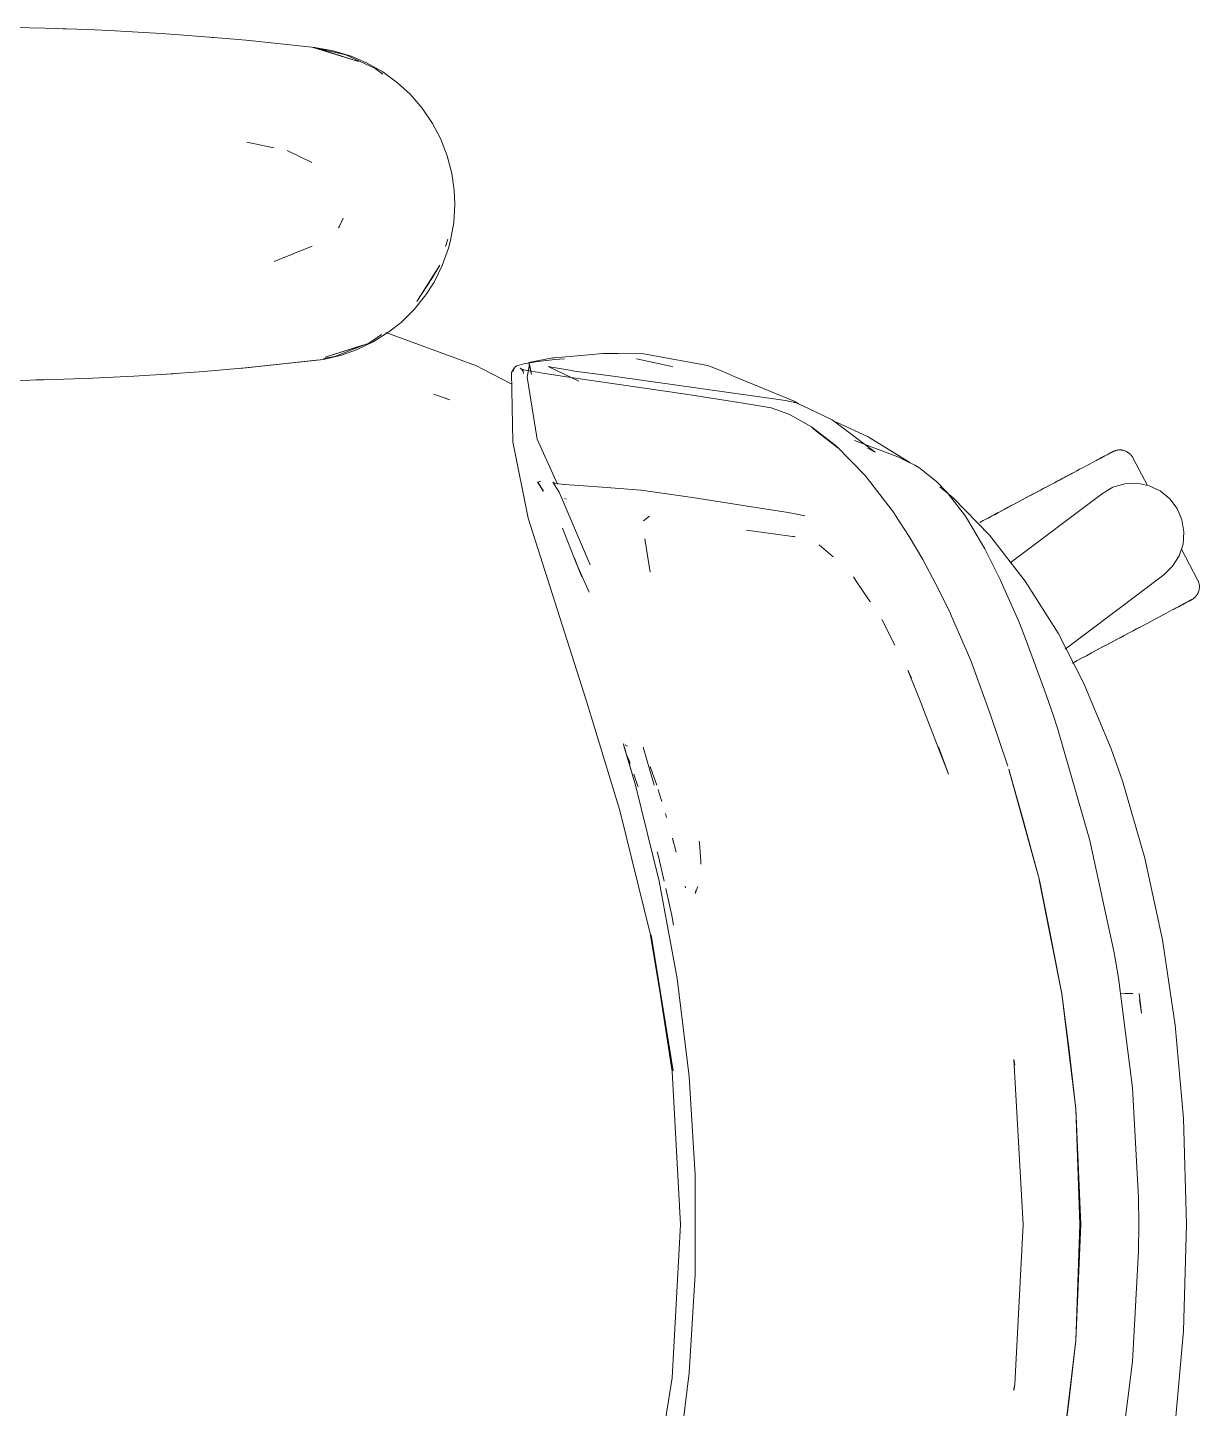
# Model space of a CAD drawing. Header units: millimetres. Extents: x 79795 to 317870, y -36033 to 97293.
# Drawn here: x 184330 to 184651.4, y 10047.7 to 10426.5 of the extents above; entities that cross this region are included whole.
import ezdxf

# ---------------------------------------------------------------- set-up
doc = ezdxf.new("R2010")
doc.units = ezdxf.units.MM
doc.header["$MEASUREMENT"] = 0
doc.layers.add('G-IMPT', color=8, linetype='CONTINUOUS', lineweight=9)
doc.layers.add('I-FURN', color=8, linetype='CONTINUOUS', lineweight=9)

msp = doc.modelspace()

# ---------------------------------------------------------------- linework, layer by layer
at = {"layer": 'G-IMPT'}
for p, q in [((184326.26, 10426.49), (184334.67, 10426.32)), ((184346.43, 10425.93), (184334.67, 10426.32)), ((184339.61, 10426.18), (184338.12, 10426.2)), ((184341.55, 10426.07), (184339.61, 10426.18)), ((184346.43, 10425.93), (184352.46, 10425.68)), ((184366.6, 10424.87), (184352.46, 10425.68)), ((184371.68, 10424.54), (184366.6, 10424.87)), ((184371.68, 10424.54), (184386.74, 10423.29)), ((184379.87, 10423.89), (184381.54, 10423.72)), ((184386.74, 10423.29), (184390.87, 10422.95)), ((184390.87, 10422.95), (184408.8, 10421.04)), ((184408.28, 10421.04), (184420.75, 10417.21)), ((184408.28, 10421.04), (184411.6, 10420.12)), ((184408.8, 10421.04), (184413.84, 10420.15)), ((184417.25, 10419), (184408.85, 10420.91)), ((184420.75, 10417.21), (184411.6, 10420.12)), ((184418.7, 10418.68), (184413.84, 10420.15)), ((184417.25, 10419), (184425.32, 10415.26)), ((184422.94, 10416.87), (184418.7, 10418.68)), ((184422.94, 10416.87), (184427.38, 10414.36)), ((184427.43, 10413.67), (184425.32, 10415.26)), ((184431.47, 10411.36), (184427.38, 10414.36)), ((184431.47, 10411.36), (184434.9, 10408.2)), ((184438.23, 10404.36), (184434.9, 10408.2)), ((184441.06, 10400.19), (184438.23, 10404.36)), ((184441.06, 10400.19), (184443.25, 10396.03)), ((184390.08, 10395.07), (184397.52, 10393.5)), ((184443.25, 10396.03), (184445.08, 10391.32)), ((184407.91, 10389.47), (184401.13, 10392.74)), ((184446.34, 10386.45), (184445.08, 10391.32)), ((184446.34, 10386.45), (184446.99, 10381.94)), ((184447.16, 10378.09), (184446.99, 10381.94)), ((184447.16, 10378.09), (184446.87, 10373.05)), ((184415.53, 10372.04), (184415.24, 10371.59)), ((184416.55, 10374.26), (184415.53, 10372.04)), ((184446.87, 10373.05), (184445.99, 10368.1)), ((184444.62, 10366.41), (184445.24, 10368.44)), ((184445.99, 10368.1), (184445.42, 10365.97)), ((184397.58, 10362.37), (184408.01, 10366.52)), ((184443.71, 10361.2), (184445.42, 10365.97)), ((184443.06, 10361.3), (184436.74, 10351.35)), ((184443.06, 10361.3), (184440.9, 10357.62)), ((184443.71, 10361.2), (184441.47, 10356.69)), ((184440.9, 10357.62), (184436.74, 10351.35)), ((184441.47, 10356.69), (184439.2, 10353.14)), ((184436.01, 10349.17), (184439.2, 10353.14)), ((184436.01, 10349.17), (184432.41, 10345.62)), ((184432.41, 10345.62), (184429.1, 10343)), ((184424.78, 10340.27), (184420.2, 10338.08)), ((184423.45, 10339.87), (184427.03, 10342.3)), ((184424.78, 10340.27), (184429.1, 10343)), ((184428.21, 10342.88), (184447.15, 10335.93)), ((184411.1, 10335.47), (184416.06, 10336.63)), ((184423.45, 10339.87), (184411.6, 10336.06)), ((184420.75, 10338.97), (184411.6, 10336.06)), ((184414.23, 10336.27), (184422.41, 10339.47)), ((184420.2, 10338.08), (184416.06, 10336.63)), ((184423.45, 10339.87), (184420.75, 10338.97)), ((184474.51, 10335.91), (184483.83, 10336.72)), ((184483.83, 10336.72), (184487.79, 10337.06)), ((184491.96, 10337.06), (184487.79, 10337.06)), ((184498.92, 10337.03), (184491.96, 10337.06)), ((184498.92, 10337.03), (184516.62, 10333.8)), ((184389.66, 10333.12), (184378.27, 10332.14)), ((184411.1, 10335.47), (184388.15, 10333.02)), ((184388.15, 10333.02), (184408.28, 10335.14)), ((184411.1, 10335.47), (184389.66, 10333.12)), ((184411.1, 10335.47), (184408.28, 10335.14)), ((184411.18, 10335.69), (184414.23, 10336.27)), ((184447.15, 10335.93), (184453.12, 10333.74)), ((184454.88, 10332.82), (184453.12, 10333.74)), ((184462.78, 10328.68), (184454.88, 10332.82)), ((184462.71, 10331.86), (184463.32, 10332.9)), ((184463.19, 10332.28), (184463.32, 10332.9)), ((184463.19, 10332.28), (184463.3, 10332.83)), ((184463.32, 10332.9), (184463.3, 10332.83)), ((184463.7, 10333.4), (184463.32, 10332.9)), ((184464.23, 10333.72), (184463.7, 10333.4)), ((184464.23, 10333.72), (184466.1, 10334.27)), ((184465.59, 10332.68), (184465.08, 10333.07)), ((184466.18, 10332.51), (184465.08, 10333.07)), ((184469.37, 10334.8), (184466.1, 10334.27)), ((184467.7, 10334.21), (184467.01, 10330.63)), ((184469.79, 10335.06), (184467.46, 10334.62)), ((184468.19, 10331.34), (184467.46, 10334.62)), ((184468.19, 10331.34), (184467.7, 10334.21)), ((184469.37, 10334.8), (184469.99, 10334.88)), ((184474.04, 10335.87), (184469.79, 10335.06)), ((184469.99, 10334.88), (184474.68, 10335.4)), ((184472.8, 10333.48), (184481.2, 10329.49)), ((184472.8, 10333.48), (184473.66, 10333.34)), ((184478.69, 10332.5), (184473.66, 10333.34)), ((184474.51, 10335.91), (184474.04, 10335.87)), ((184474.68, 10335.4), (184477.27, 10335.61)), ((184497.06, 10335.62), (184506.37, 10333.58)), ((184506.37, 10333.58), (184506.94, 10333.43)), ((184516.62, 10333.8), (184520.48, 10332.2)), ((184327.62, 10329.72), (184339.92, 10330.01)), ((184334.39, 10329.85), (184332.32, 10329.85)), ((184336.05, 10329.93), (184334.39, 10329.85)), ((184347.8, 10330.31), (184339.92, 10330.01)), ((184347.8, 10330.31), (184359.11, 10330.85)), ((184367.98, 10331.41), (184359.11, 10330.85)), ((184367.98, 10331.41), (184378.27, 10332.14)), ((184370.02, 10331.54), (184368.12, 10331.45)), ((184370.02, 10331.54), (184371.44, 10331.68)), ((184463.1, 10312.88), (184462.71, 10331.86)), ((184466.18, 10332.51), (184465.56, 10332.68)), ((184465.56, 10332.68), (184471.83, 10331.57)), ((184465.59, 10332.68), (184465.91, 10332.13)), ((184465.99, 10331.64), (184465.91, 10332.13)), ((184469.73, 10313.58), (184467.01, 10330.63)), ((184471.83, 10331.57), (184479.68, 10330.46)), ((184478.69, 10332.5), (184479.98, 10332.29)), ((184479.68, 10330.46), (184510.56, 10325.91)), ((184490.65, 10330.85), (184479.98, 10332.29)), ((184490.65, 10330.85), (184537.86, 10324.17)), ((184523.85, 10330.81), (184520.48, 10332.2)), ((184540.3, 10324.01), (184523.85, 10330.81)), ((184445.84, 10324.34), (184441.38, 10325.97)), ((184441.38, 10325.97), (184445.26, 10324.6)), ((184510.56, 10325.91), (184526.32, 10323.51)), ((184445.84, 10324.34), (184445.26, 10324.6)), ((184533.99, 10322.21), (184526.32, 10323.51)), ((184533.99, 10322.21), (184538.78, 10320.46)), ((184537.86, 10324.17), (184540.85, 10323.53)), ((184541.47, 10323.24), (184540.3, 10324.01)), ((184544.22, 10321.96), (184540.85, 10323.53)), ((184544.22, 10321.96), (184550.74, 10318.92)), ((184539.21, 10320.24), (184538.78, 10320.46)), ((184545.04, 10316.96), (184539.21, 10320.24)), ((184562.45, 10309.98), (184550.74, 10318.92)), ((184551.93, 10318.25), (184560.56, 10314.27)), ((184545.04, 10316.96), (184552.01, 10311.54)), ((184552.22, 10311.23), (184545.27, 10316.63)), ((184545.27, 10316.63), (184548.64, 10314.04)), ((184552.22, 10311.23), (184548.64, 10314.04)), ((184560.56, 10314.27), (184572, 10307.15)), ((184463.1, 10312.88), (184467.29, 10291.93)), ((184469.73, 10313.58), (184475.34, 10301.23)), ((184559.74, 10303.64), (184552.01, 10311.54)), ((184556.79, 10313.21), (184568.7, 10308.7)), ((184562.45, 10309.98), (184560.41, 10311.14)), ((184570.92, 10307.63), (184568.7, 10308.7)), ((184573.36, 10306.46), (184570.92, 10307.63)), ((184574.5, 10305.84), (184573.36, 10306.46)), ((184559.74, 10303.64), (184567.76, 10293.2)), ((184574.5, 10305.84), (184579.36, 10301.98)), ((184469.87, 10301.75), (184469.93, 10301.77)), ((184469.87, 10301.75), (184471.46, 10299.29)), ((184470.81, 10302.05), (184469.93, 10301.77)), ((184471.46, 10299.29), (184469.93, 10301.77)), ((184469.93, 10301.77), (184471.42, 10299.3)), ((184474.8, 10301.46), (184474.08, 10301.75)), ((184474.08, 10301.75), (184475.84, 10299.08)), ((184474.8, 10301.46), (184474.81, 10301.46)), ((184477.19, 10301.16), (184474.81, 10301.46)), ((184475.84, 10299.08), (184484.27, 10279.1)), ((184477.19, 10301.16), (184477.27, 10301.15)), ((184481.15, 10300.86), (184477.27, 10301.15)), ((184489.01, 10300.3), (184481.15, 10300.86)), ((184489.99, 10300.23), (184489.01, 10300.3)), ((184498.23, 10299.61), (184489.99, 10300.23)), ((184498.23, 10299.61), (184498.31, 10299.6)), ((184512.38, 10297.57), (184498.31, 10299.6)), ((184579.36, 10301.98), (184582.26, 10298.96)), ((184583.93, 10297.54), (184580.25, 10300.54)), ((184582.26, 10298.96), (184586.97, 10292.83)), ((184477.29, 10297.36), (184477.72, 10297.09)), ((184512.38, 10297.57), (184525.74, 10295.45)), ((184525.74, 10295.45), (184526.25, 10295.37)), ((184526.86, 10295.28), (184526.25, 10295.37)), ((184526.86, 10295.28), (184538.58, 10293.47)), ((184583.93, 10297.54), (184593.88, 10287.24)), ((184483.28, 10241.68), (184467.29, 10291.93)), ((184498.97, 10291.22), (184500.61, 10292.5)), ((184538.58, 10293.47), (184539.05, 10293.4)), ((184541.03, 10292.98), (184539.05, 10293.4)), ((184543.2, 10292.52), (184541.03, 10292.98)), ((184567.93, 10292.94), (184567.76, 10293.2)), ((184571.81, 10286.85), (184567.93, 10292.94)), ((184586.97, 10292.83), (184587.83, 10291.54)), ((184592.57, 10283.54), (184587.83, 10291.54)), ((184479.97, 10280.74), (184476.72, 10289.21)), ((184527.16, 10288.6), (184540.52, 10286.82)), ((184603.69, 10274.64), (184593.88, 10287.24)), ((184499.33, 10286.27), (184500.73, 10277.11)), ((184499.33, 10286.27), (184499.37, 10285.92)), ((184540.52, 10286.82), (184540.04, 10286.96)), ((184551.01, 10281.32), (184547.11, 10284.65)), ((184571.81, 10286.85), (184575.58, 10280.62)), ((184592.87, 10282.94), (184592.57, 10283.54)), ((184481.99, 10275.84), (184479.97, 10280.95)), ((184479.97, 10280.95), (184482, 10275.83)), ((184479.97, 10280.74), (184481.99, 10275.84)), ((184579.15, 10273.83), (184575.58, 10280.62)), ((184592.87, 10282.94), (184596.87, 10274.93)), ((184481, 10278.36), (184484.04, 10271.65)), ((184557.29, 10274.68), (184556.54, 10275.79)), ((184557.29, 10274.68), (184560.78, 10269.55)), ((184579.15, 10273.83), (184582.54, 10267.1)), ((184597.09, 10274.48), (184596.87, 10274.93)), ((184597.09, 10274.48), (184601.87, 10263.53)), ((184612.66, 10260.35), (184603.69, 10274.64)), ((184560.78, 10269.55), (184561.18, 10268.97)), ((184588.72, 10252.88), (184582.54, 10267.1)), ((184564.31, 10264.08), (184567.86, 10257.11)), ((184601.87, 10263.53), (184603.35, 10259.85)), ((184608.95, 10244.77), (184603.35, 10259.85)), ((184619.76, 10246.57), (184612.66, 10260.35)), ((184575.21, 10240.91), (184571.49, 10250.24)), ((184571.49, 10250.24), (184572.48, 10248)), ((184594.18, 10238), (184588.72, 10252.88)), ((184627.27, 10228.6), (184619.76, 10246.57)), ((184608.95, 10244.77), (184611.29, 10237.95)), ((184492.47, 10211.71), (184483.28, 10241.68)), ((184575.87, 10239.19), (184575.21, 10240.91)), ((184582.59, 10221.74), (184575.87, 10239.19)), ((184594.18, 10238), (184598.9, 10223.93)), ((184612.48, 10234.35), (184611.29, 10237.95)), ((184612.48, 10234.35), (184621.42, 10203.52)), ((184493.43, 10229.88), (184493.56, 10230.12)), ((184496.7, 10218.66), (184493.43, 10229.88)), ((184496.7, 10218.66), (184493.58, 10229.48)), ((184493.63, 10229.19), (184493.58, 10229.48)), ((184496.7, 10218.66), (184493.63, 10229.19)), ((184494.52, 10229.34), (184493.91, 10229.73)), ((184494.52, 10229.34), (184494.31, 10229.49)), ((184501.89, 10218.65), (184498.85, 10229.08)), ((184582.59, 10221.74), (184579.86, 10229.17)), ((184627.27, 10228.6), (184630.35, 10219.86)), ((184494.97, 10225.41), (184494.57, 10226.48)), ((184495.32, 10224.44), (184494.97, 10225.41)), ((184500.77, 10223.84), (184501.53, 10221.68)), ((184602.91, 10209.83), (184599.14, 10222.99)), ((184607.57, 10192.58), (184599.14, 10222.99)), ((184607.57, 10192.58), (184599.18, 10223.08)), ((184496.3, 10221.69), (184496.59, 10220.88)), ((184497.32, 10218.66), (184496.59, 10220.88)), ((184501.78, 10220.96), (184501.53, 10221.68)), ((184501.78, 10220.96), (184502.55, 10218.65)), ((184630.35, 10219.86), (184636.52, 10198.62)), ((184503.24, 10192.34), (184496.7, 10218.66)), ((184497.32, 10218.66), (184497.47, 10218.2)), ((184502.93, 10217.52), (184503.18, 10216.74)), ((184503.18, 10216.74), (184503.97, 10214.24)), ((184492.47, 10211.71), (184500.78, 10178.02)), ((184504.96, 10210.95), (184505.29, 10209.83)), ((184602.91, 10209.83), (184607.57, 10192.58)), ((184506.87, 10204.16), (184507.86, 10200.3)), ((184506.87, 10204.16), (184507.26, 10202.63)), ((184503.01, 10199.08), (184502.67, 10200.36)), ((184514.29, 10202.81), (184514.25, 10203.29)), ((184514.56, 10199.1), (184514.29, 10202.81)), ((184628.09, 10172.73), (184621.42, 10203.52)), ((184504.56, 10192.33), (184503.01, 10199.08)), ((184514.56, 10199.1), (184514.66, 10197.73)), ((184514.67, 10197.03), (184514.66, 10197.73)), ((184636.52, 10198.62), (184641.33, 10176.25)), ((184613.74, 10161.45), (184607.53, 10192.7)), ((184607.53, 10192.7), (184613.74, 10161.53)), ((184607.57, 10192.58), (184610.64, 10177.56)), ((184503.24, 10192.34), (184508.18, 10165.67)), ((184506.72, 10182.93), (184505.02, 10190.35)), ((184510.46, 10190.54), (184510.33, 10190.95)), ((184513.13, 10188.94), (184513.82, 10190.88)), ((184513.13, 10188.94), (184513.35, 10189.98)), ((184507.19, 10180.3), (184506.72, 10182.93)), ((184500.78, 10178.02), (184507.04, 10140.28)), ((184506.78, 10140.11), (184501.04, 10177.65)), ((184507.04, 10140.28), (184501.04, 10177.65)), ((184613.74, 10161.45), (184610.64, 10177.56)), ((184644.83, 10152.84), (184641.33, 10176.25)), ((184629.28, 10165.81), (184628.09, 10172.73)), ((184508.18, 10165.67), (184511.47, 10138.75)), ((184633.09, 10135.64), (184629.28, 10165.81)), ((184617.56, 10129.94), (184613.74, 10161.53)), ((184615.69, 10145.98), (184613.74, 10161.45)), ((184617.53, 10129.9), (184613.74, 10161.45)), ((184629.83, 10161.45), (184631.07, 10161.49)), ((184633.16, 10161.57), (184631.07, 10161.49)), ((184633.16, 10161.57), (184633.05, 10161.57)), ((184634.92, 10161.54), (184635.57, 10156.12)), ((184635.01, 10159.89), (184635.57, 10156.12)), ((184647.09, 10127.26), (184644.83, 10152.84)), ((184600.52, 10143.4), (184600.57, 10143.16)), ((184603.07, 10098.12), (184600.57, 10143.46)), ((184600.57, 10143.46), (184600.8, 10141.85)), ((184615.69, 10145.98), (184617.53, 10129.9)), ((184506.78, 10140.11), (184509.13, 10098.12)), ((184600.8, 10141.85), (184600.57, 10143.16)), ((184513.13, 10111.68), (184511.47, 10138.75)), ((184634.7, 10105.44), (184633.09, 10135.64)), ((184617.53, 10129.9), (184618.2, 10115.01)), ((184617.53, 10129.9), (184618.67, 10098.12)), ((184618.9, 10098.12), (184617.56, 10129.94)), ((184647.94, 10098.12), (184647.09, 10127.26)), ((184618.2, 10115.01), (184618.67, 10098.12)), ((184513.13, 10084.56), (184513.13, 10111.68)), ((184634.7, 10105.44), (184634.8, 10098.12)), ((184506.78, 10056.14), (184509.13, 10098.12)), ((184603.13, 10098.12), (184600.8, 10054.4)), ((184603.07, 10098.12), (184600.8, 10054.4)), ((184617.53, 10066.35), (184618.67, 10098.12)), ((184617.56, 10066.31), (184618.9, 10098.12)), ((184618.2, 10081.24), (184618.67, 10098.12)), ((184634.7, 10090.81), (184634.8, 10098.12)), ((184647.09, 10068.98), (184647.94, 10098.12)), ((184634.7, 10090.81), (184633.09, 10060.61)), ((184513.13, 10084.56), (184511.47, 10057.49)), ((184618.2, 10081.24), (184617.53, 10066.35)), ((184644.83, 10043.41), (184647.09, 10068.98)), ((184617.53, 10066.35), (184613.74, 10034.79)), ((184617.56, 10066.31), (184613.74, 10034.71)), ((184617.53, 10066.35), (184615.69, 10050.27)), ((184633.09, 10060.61), (184629.28, 10030.44)), ((184508.18, 10030.57), (184511.47, 10057.49)), ((184500.78, 10018.22), (184506.78, 10056.14)), ((184600.52, 10052.85), (184600.57, 10053.09)), ((184600.8, 10054.4), (184600.54, 10052.62)), ((184600.8, 10054.4), (184600.57, 10053.09)), ((184613.74, 10034.79), (184615.69, 10050.27))]:
    msp.add_line(p, q, dxfattribs=at)
at = {"layer": 'I-FURN'}
for p, q in [((184627.39, 10310), (184627.21, 10309.9)), ((184627.3, 10309.95), (184627.46, 10310.04)), ((184627.53, 10310.07), (184627.39, 10310)), ((184627.46, 10310.04), (184627.58, 10310.1)), ((184627.63, 10310.13), (184627.53, 10310.07)), ((184627.58, 10310.1), (184627.66, 10310.14)), ((184627.69, 10310.16), (184627.63, 10310.13)), ((184627.66, 10310.14), (184627.7, 10310.17)), ((184627.71, 10310.17), (184627.69, 10310.16)), ((184627.7, 10310.17), (184627.71, 10310.17)), ((184627.71, 10310.17), (184627.85, 10310.24)), ((184627.85, 10310.24), (184628, 10310.31)), ((184628, 10310.31), (184628.15, 10310.37)), ((184628.15, 10310.37), (184628.3, 10310.43)), ((184628.3, 10310.43), (184628.45, 10310.47)), ((184628.45, 10310.47), (184628.61, 10310.52)), ((184628.61, 10310.52), (184628.77, 10310.55)), ((184628.77, 10310.55), (184628.93, 10310.58)), ((184628.93, 10310.58), (184629.08, 10310.61)), ((184629.08, 10310.61), (184629.25, 10310.63)), ((184629.25, 10310.63), (184629.41, 10310.64)), ((184629.41, 10310.64), (184629.57, 10310.64)), ((184629.57, 10310.64), (184629.73, 10310.64)), ((184629.73, 10310.64), (184629.89, 10310.63)), ((184629.89, 10310.63), (184630.05, 10310.62)), ((184630.05, 10310.62), (184630.21, 10310.59)), ((184630.21, 10310.59), (184630.37, 10310.57)), ((184630.37, 10310.57), (184630.53, 10310.53)), ((184630.53, 10310.53), (184630.68, 10310.49)), ((184630.68, 10310.49), (184630.84, 10310.45)), ((184630.84, 10310.45), (184630.99, 10310.39)), ((184630.99, 10310.39), (184631.14, 10310.34)), ((184631.14, 10310.34), (184631.29, 10310.27)), ((184631.29, 10310.27), (184631.43, 10310.2)), ((184631.43, 10310.2), (184631.57, 10310.13)), ((184631.57, 10310.13), (184631.71, 10310.04)), ((184631.71, 10310.04), (184631.85, 10309.96)), ((184620.79, 10306.49), (184620.09, 10306.12)), ((184621.47, 10306.85), (184620.79, 10306.49)), ((184622.12, 10307.2), (184621.47, 10306.85)), ((184622.74, 10307.52), (184622.12, 10307.2)), ((184623.32, 10307.83), (184622.74, 10307.52)), ((184623.01, 10307.67), (184623.58, 10307.97)), ((184623.87, 10308.13), (184623.32, 10307.83)), ((184623.58, 10307.97), (184624.11, 10308.26)), ((184624.39, 10308.4), (184623.87, 10308.13)), ((184624.11, 10308.26), (184624.61, 10308.52)), ((184624.87, 10308.66), (184624.39, 10308.4)), ((184624.61, 10308.52), (184625.08, 10308.77)), ((184625.32, 10308.9), (184624.87, 10308.66)), ((184625.08, 10308.77), (184625.51, 10309)), ((184625.73, 10309.11), (184625.32, 10308.9)), ((184625.51, 10309), (184625.9, 10309.21)), ((184626.1, 10309.31), (184625.73, 10309.11)), ((184625.9, 10309.21), (184626.26, 10309.4)), ((184626.43, 10309.49), (184626.1, 10309.31)), ((184626.26, 10309.4), (184626.58, 10309.57)), ((184626.73, 10309.65), (184626.43, 10309.49)), ((184626.58, 10309.57), (184626.85, 10309.71)), ((184626.99, 10309.79), (184626.73, 10309.65)), ((184626.85, 10309.71), (184627.1, 10309.84)), ((184627.21, 10309.9), (184626.99, 10309.79)), ((184627.1, 10309.84), (184627.3, 10309.95)), ((184631.85, 10309.96), (184631.98, 10309.86)), ((184631.98, 10309.86), (184632.11, 10309.77)), ((184632.11, 10309.77), (184632.23, 10309.66)), ((184632.23, 10309.66), (184632.35, 10309.56)), ((184632.35, 10309.56), (184632.47, 10309.44)), ((184632.47, 10309.44), (184632.58, 10309.33)), ((184632.58, 10309.33), (184632.69, 10309.21)), ((184632.69, 10309.21), (184632.79, 10309.08)), ((184632.79, 10309.08), (184632.88, 10308.95)), ((184632.88, 10308.95), (184632.97, 10308.82)), ((184632.97, 10308.82), (184633.06, 10308.68)), ((184633.06, 10308.68), (184633.14, 10308.54)), ((184633.14, 10308.54), (184633.16, 10308.5)), ((184637.19, 10300.92), (184633.16, 10308.5)), ((184613.52, 10302.63), (184612.61, 10302.14)), ((184613.03, 10302.37), (184613.94, 10302.85)), ((184614.42, 10303.1), (184613.52, 10302.63)), ((184613.94, 10302.85), (184614.83, 10303.32)), ((184615.3, 10303.57), (184614.42, 10303.1)), ((184614.83, 10303.32), (184615.69, 10303.78)), ((184616.15, 10304.03), (184615.3, 10303.57)), ((184615.69, 10303.78), (184616.54, 10304.23)), ((184616.99, 10304.47), (184616.15, 10304.03)), ((184617.8, 10304.9), (184616.99, 10304.47)), ((184618.59, 10305.32), (184617.8, 10304.9)), ((184619.35, 10305.72), (184618.59, 10305.32)), ((184620.09, 10306.12), (184619.35, 10305.72)), ((184599.5, 10279.65), (184624.82, 10298.72)), ((184605.31, 10298.26), (184606.31, 10298.79)), ((184606.85, 10299.08), (184605.85, 10298.55)), ((184606.31, 10298.79), (184607.3, 10299.32)), ((184607.83, 10299.6), (184606.85, 10299.08)), ((184607.3, 10299.32), (184608.28, 10299.84)), ((184608.81, 10300.12), (184607.83, 10299.6)), ((184608.28, 10299.84), (184609.26, 10300.36)), ((184609.78, 10300.64), (184608.81, 10300.12)), ((184609.26, 10300.36), (184610.22, 10300.87)), ((184610.74, 10301.14), (184609.78, 10300.64)), ((184610.22, 10300.87), (184611.17, 10301.38)), ((184611.68, 10301.65), (184610.74, 10301.14)), ((184611.17, 10301.38), (184612.11, 10301.88)), ((184612.61, 10302.14), (184611.68, 10301.65)), ((184612.11, 10301.88), (184613.03, 10302.37)), ((184624.82, 10298.72), (184627.73, 10300.41)), ((184627.73, 10300.41), (184630.97, 10301.36)), ((184630.97, 10301.36), (184634.34, 10301.5)), ((184634.34, 10301.5), (184637.65, 10300.83)), ((184637.65, 10300.83), (184640.7, 10299.39)), ((184640.7, 10299.39), (184643.32, 10297.26)), ((184598.84, 10294.82), (184597.85, 10294.29)), ((184598.3, 10294.53), (184599.29, 10295.06)), ((184599.83, 10295.35), (184598.84, 10294.82)), ((184599.29, 10295.06), (184600.29, 10295.59)), ((184600.83, 10295.88), (184599.83, 10295.35)), ((184600.29, 10295.59), (184601.3, 10296.12)), ((184601.84, 10296.41), (184600.83, 10295.88)), ((184601.3, 10296.12), (184602.3, 10296.66)), ((184602.84, 10296.95), (184601.84, 10296.41)), ((184602.3, 10296.66), (184603.31, 10297.19)), ((184603.85, 10297.48), (184602.84, 10296.95)), ((184603.31, 10297.19), (184604.31, 10297.73)), ((184604.85, 10298.02), (184603.85, 10297.48)), ((184604.31, 10297.73), (184605.31, 10298.26)), ((184605.85, 10298.55), (184604.85, 10298.02)), ((184643.32, 10297.26), (184645.35, 10294.56)), ((184592.11, 10291.24), (184591.21, 10290.76)), ((184591.62, 10290.98), (184592.53, 10291.47)), ((184593.03, 10291.73), (184592.11, 10291.24)), ((184592.53, 10291.47), (184593.46, 10291.96)), ((184593.97, 10292.23), (184593.03, 10291.73)), ((184593.46, 10291.96), (184594.41, 10292.46)), ((184594.92, 10292.74), (184593.97, 10292.23)), ((184594.41, 10292.46), (184595.37, 10292.97)), ((184595.89, 10293.25), (184594.92, 10292.74)), ((184595.37, 10292.97), (184596.33, 10293.49)), ((184596.86, 10293.77), (184595.89, 10293.25)), ((184596.33, 10293.49), (184597.31, 10294.01)), ((184597.85, 10294.29), (184596.86, 10293.77)), ((184597.31, 10294.01), (184598.3, 10294.53)), ((184645.35, 10294.56), (184646.67, 10291.46)), ((184646.67, 10291.46), (184647.22, 10288.13)), ((184647.22, 10288.13), (184646.95, 10284.77)), ((184646.95, 10284.77), (184645.89, 10281.57)), ((184645.89, 10281.57), (184644.09, 10278.71)), ((184650.97, 10275), (184646.5, 10283.41)), ((184641.66, 10276.37), (184614.59, 10255.98)), ((184644.09, 10278.71), (184641.66, 10276.37)), ((184650.97, 10275), (184651.05, 10274.86)), ((184651.05, 10274.86), (184651.11, 10274.71)), ((184651.11, 10274.71), (184651.17, 10274.56)), ((184651.17, 10274.56), (184651.23, 10274.41)), ((184651.23, 10274.41), (184651.28, 10274.26)), ((184651.28, 10274.26), (184651.32, 10274.1)), ((184651.34, 10272.19), (184651.3, 10272.03)), ((184651.32, 10274.1), (184651.36, 10273.95)), ((184651.37, 10272.35), (184651.34, 10272.19)), ((184651.36, 10273.95), (184651.39, 10273.79)), ((184651.4, 10272.5), (184651.37, 10272.35)), ((184651.39, 10273.79), (184651.41, 10273.63)), ((184651.42, 10272.66), (184651.4, 10272.5)), ((184651.41, 10273.63), (184651.43, 10273.47)), ((184651.43, 10272.83), (184651.42, 10272.66)), ((184651.43, 10273.47), (184651.44, 10273.31)), ((184651.44, 10272.99), (184651.43, 10272.83)), ((184651.44, 10273.31), (184651.44, 10273.15)), ((184651.44, 10273.15), (184651.44, 10272.99)), ((184646.68, 10268.15), (184647.1, 10268.38)), ((184647.32, 10268.5), (184646.91, 10268.28)), ((184647.1, 10268.38), (184647.5, 10268.59)), ((184647.69, 10268.7), (184647.32, 10268.5)), ((184647.5, 10268.59), (184647.85, 10268.78)), ((184648.03, 10268.88), (184647.69, 10268.7)), ((184647.85, 10268.78), (184648.17, 10268.95)), ((184648.33, 10269.03), (184648.03, 10268.88)), ((184648.17, 10268.95), (184648.45, 10269.1)), ((184648.59, 10269.17), (184648.33, 10269.03)), ((184648.45, 10269.1), (184648.69, 10269.23)), ((184648.8, 10269.29), (184648.59, 10269.17)), ((184648.69, 10269.23), (184648.89, 10269.33)), ((184648.98, 10269.38), (184648.8, 10269.29)), ((184648.89, 10269.33), (184649.05, 10269.42)), ((184649.13, 10269.46), (184648.98, 10269.38)), ((184649.05, 10269.42), (184649.18, 10269.48)), ((184649.23, 10269.51), (184649.13, 10269.46)), ((184649.18, 10269.48), (184649.26, 10269.53)), ((184649.29, 10269.54), (184649.23, 10269.51)), ((184649.26, 10269.53), (184649.3, 10269.55)), ((184649.31, 10269.55), (184649.29, 10269.54)), ((184649.3, 10269.55), (184649.31, 10269.55)), ((184649.34, 10269.57), (184649.31, 10269.55)), ((184649.48, 10269.65), (184649.34, 10269.57)), ((184649.62, 10269.74), (184649.48, 10269.65)), ((184649.75, 10269.83), (184649.62, 10269.74)), ((184649.88, 10269.93), (184649.75, 10269.83)), ((184650.01, 10270.03), (184649.88, 10269.93)), ((184650.13, 10270.13), (184650.01, 10270.03)), ((184650.25, 10270.25), (184650.13, 10270.13)), ((184650.36, 10270.36), (184650.25, 10270.25)), ((184650.47, 10270.48), (184650.36, 10270.36)), ((184650.57, 10270.61), (184650.47, 10270.48)), ((184650.67, 10270.73), (184650.57, 10270.61)), ((184650.76, 10270.87), (184650.67, 10270.73)), ((184650.85, 10271), (184650.76, 10270.87)), ((184650.93, 10271.14), (184650.85, 10271)), ((184651, 10271.28), (184650.93, 10271.14)), ((184651.07, 10271.43), (184651, 10271.28)), ((184651.14, 10271.58), (184651.07, 10271.43)), ((184651.2, 10271.73), (184651.14, 10271.58)), ((184651.25, 10271.88), (184651.2, 10271.73)), ((184651.3, 10272.03), (184651.25, 10271.88)), ((184639.76, 10264.48), (184640.54, 10264.89)), ((184640.54, 10264.89), (184641.29, 10265.29)), ((184641.29, 10265.29), (184642.01, 10265.67)), ((184642.01, 10265.67), (184642.7, 10266.04)), ((184642.7, 10266.04), (184643.37, 10266.4)), ((184643.37, 10266.4), (184644, 10266.73)), ((184644, 10266.73), (184644.6, 10267.05)), ((184644.92, 10267.22), (184644.33, 10266.91)), ((184644.6, 10267.05), (184645.17, 10267.36)), ((184645.47, 10267.51), (184644.92, 10267.22)), ((184645.17, 10267.36), (184645.71, 10267.64)), ((184645.98, 10267.79), (184645.47, 10267.51)), ((184645.71, 10267.64), (184646.21, 10267.91)), ((184646.47, 10268.04), (184645.98, 10267.79)), ((184646.21, 10267.91), (184646.68, 10268.15)), ((184646.91, 10268.28), (184646.47, 10268.04)), ((184631.82, 10260.26), (184632.77, 10260.76)), ((184633.28, 10261.03), (184632.33, 10260.53)), ((184632.77, 10260.76), (184633.71, 10261.26)), ((184634.21, 10261.53), (184633.28, 10261.03)), ((184633.71, 10261.26), (184634.63, 10261.75)), ((184635.12, 10262.01), (184634.21, 10261.53)), ((184634.63, 10261.75), (184635.53, 10262.23)), ((184635.53, 10262.23), (184636.42, 10262.7)), ((184636.42, 10262.7), (184637.29, 10263.16)), ((184637.29, 10263.16), (184638.14, 10263.62)), ((184638.14, 10263.62), (184638.96, 10264.05)), ((184638.96, 10264.05), (184639.76, 10264.48)), ((184624.9, 10256.58), (184625.91, 10257.11)), ((184626.45, 10257.4), (184625.44, 10256.87)), ((184625.91, 10257.11), (184626.91, 10257.64)), ((184627.45, 10257.93), (184626.45, 10257.4)), ((184626.91, 10257.64), (184627.91, 10258.17)), ((184628.44, 10258.46), (184627.45, 10257.93)), ((184627.91, 10258.17), (184628.9, 10258.7)), ((184629.43, 10258.98), (184628.44, 10258.46)), ((184628.9, 10258.7), (184629.88, 10259.22)), ((184630.41, 10259.51), (184629.43, 10258.98)), ((184629.88, 10259.22), (184630.85, 10259.74)), ((184631.38, 10260.02), (184630.41, 10259.51)), ((184630.85, 10259.74), (184631.82, 10260.26)), ((184632.33, 10260.53), (184631.38, 10260.02)), ((184618.46, 10253.15), (184617.48, 10252.63)), ((184617.93, 10252.87), (184618.91, 10253.39)), ((184619.44, 10253.67), (184618.46, 10253.15)), ((184618.91, 10253.39), (184619.9, 10253.92)), ((184620.43, 10254.2), (184619.44, 10253.67)), ((184619.9, 10253.92), (184620.89, 10254.44)), ((184621.43, 10254.73), (184620.43, 10254.2)), ((184620.89, 10254.44), (184621.89, 10254.98)), ((184622.43, 10255.26), (184621.43, 10254.73)), ((184621.89, 10254.98), (184622.89, 10255.51)), ((184623.43, 10255.8), (184622.43, 10255.26)), ((184622.89, 10255.51), (184623.9, 10256.04)), ((184624.44, 10256.33), (184623.43, 10255.8)), ((184623.9, 10256.04), (184624.9, 10256.58)), ((184625.44, 10256.87), (184624.44, 10256.33)), ((184617.48, 10252.63), (184616.52, 10252.12)), ((184616.96, 10252.36), (184617.93, 10252.87))]:
    msp.add_line(p, q, dxfattribs=at)

doc.saveas('drawing.dxf')
